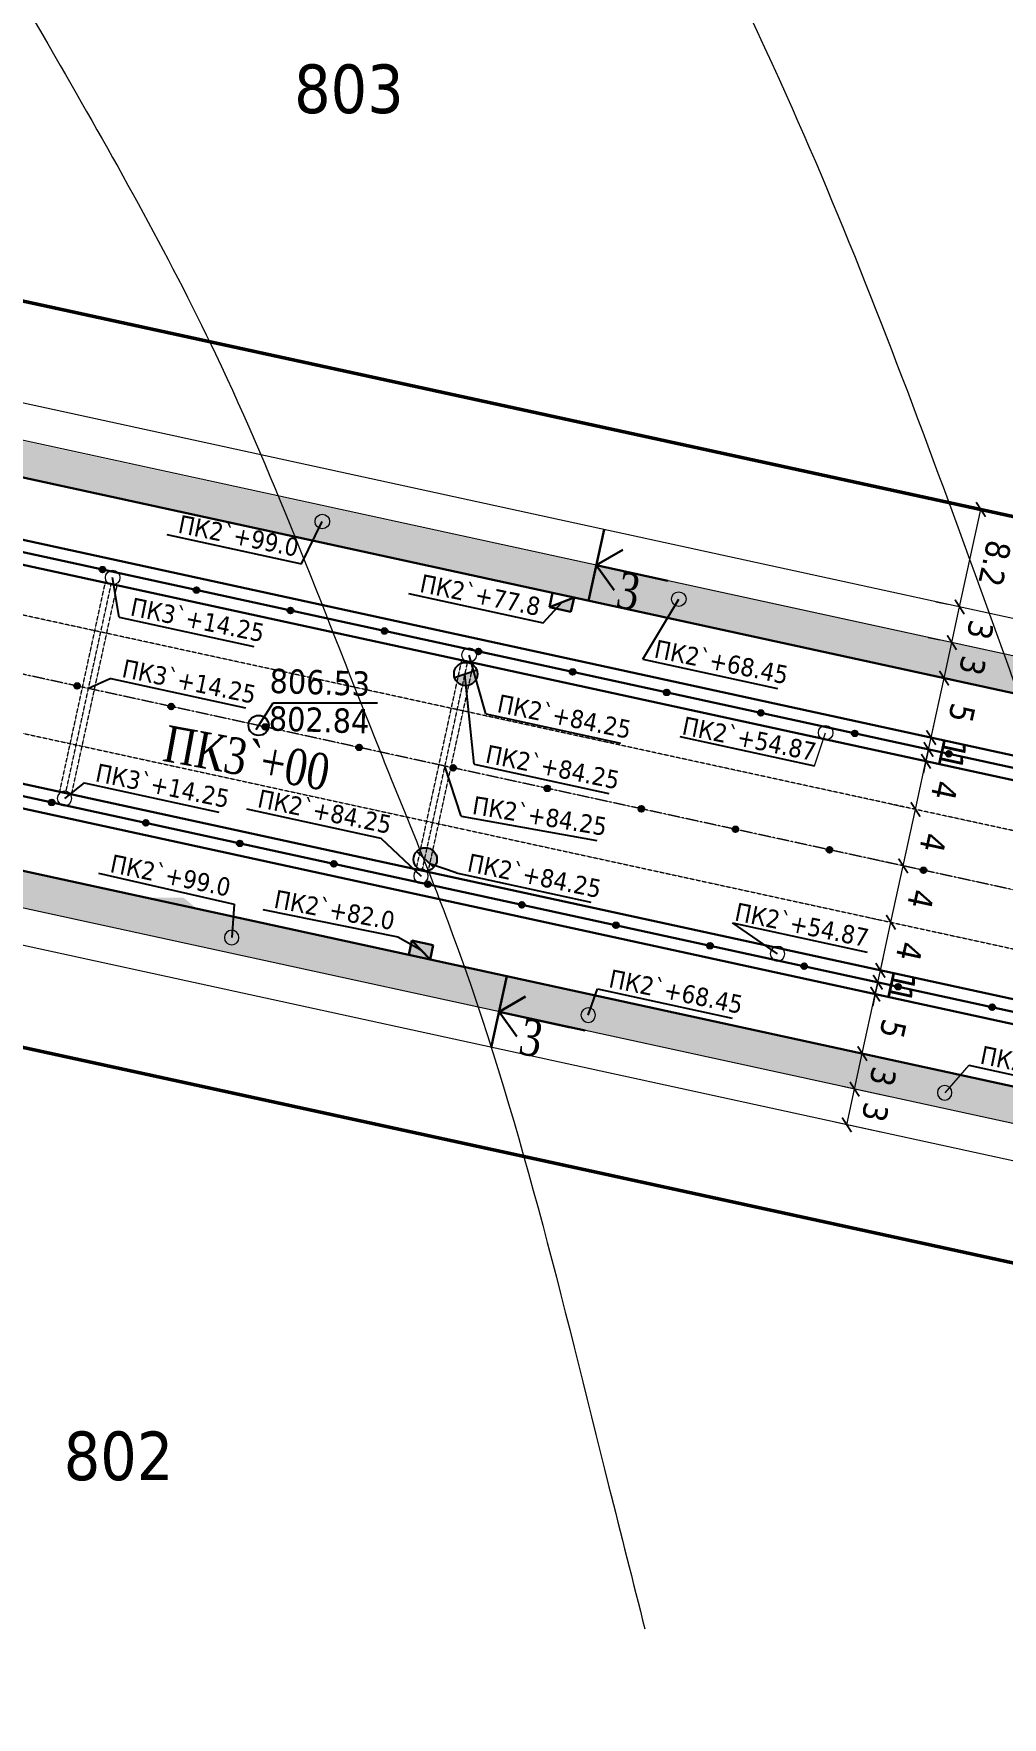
# Model space of a CAD drawing. Header units: millimetres. Extents: x -492806 to 8131902, y -181351 to 2373952.
# Drawn here: x 1617836 to 1697480, y 1044389 to 1182877 of the extents above; entities that cross this region are included whole.
import ezdxf

# ---------------------------------------------------------------- set-up
doc = ezdxf.new("R2010")
doc.units = ezdxf.units.MM
doc.header["$LTSCALE"] = 50
doc.linetypes.add('CENTER2', pattern=[28.575, 19.05, -3.175, 3.175, -3.175])
doc.linetypes.add('DASHED', pattern=[19.05, 12.7, -6.35])
for name, color, linetype in [('1-3 2-х уровн развязка-C-ROAD-TEXT', 1, 'Continuous'), ('rozmiry', 182, 'Continuous'), ('Абсолютные высоты', 50, 'Continuous'), ('перехід', 206, 'Continuous')]:
    doc.layers.add(name, color=color, linetype=linetype)
for name, color, linetype, lineweight in [('cherwona', 7, 'Continuous', 50), ('dorogi', 7, 'Continuous', 30), ('osi', 13, 'Continuous', 15), ('smuga', 142, 'Continuous', 15), ('text', 5, 'Continuous', 15), ('trotuar', 212, 'Continuous', 15), ('дорога', 126, 'Continuous', 25), ('поздовжній профіль', 250, 'Continuous', 15), ('товста', 7, 'Continuous', 70), ('існуючі', 170, 'Continuous', 15)]:
    doc.layers.add(name, color=color, linetype=linetype, lineweight=lineweight)
doc.styles.get("Standard").update_dxf_attribs({"font": 'tahoma.ttf'})
doc.styles.add('СПДС_BOLD', font='times.ttf', dxfattribs={"width": 0.8})
doc.dimstyles.new('S-25$0', dxfattribs={"dimscale": 0, "dimtxt": 2, "dimasz": 1, "dimexe": 1, "dimexo": 2, "dimgap": 1, "dimtad": 3, "dimlfac": 0.001, "dimzin": 9, "dimdsep": 46, "dimtxsty": 'Standard', "dimblk": 'ARCHTICK', "dimcen": 2, "dimclrd": 256, "dimclre": 256, "dimclrt": 256, "dimadec": 0, "dimazin": 2, "dimtfac": 1, "dimtmove": 0, "dimatfit": 3, "dimldrblk": 'DOTSMALL', "dimfxl": 1, "dimlwd": -1, "dimlwe": -1, "dimarcsym": 0})
pattern_1 = [(257.7135, (1876324.5, 1073701.8), (1372.714, -2137.114), [476.25, -3115.852]), (212.7135, (1876324.5, 1073701.8), (1372.714, -2137.114), [476.25, -2063.75]), (302.7135, (1876324.5, 1073701.8), (2137.114, 1372.714), [476.25, -2063.75])]

# ---------------------------------------------------------------- blocks, each defined once
blk = doc.blocks.new('столб')
at = {"layer": 'поздовжній профіль', "color": 160}
for points in [[(-500, 0, 0, 0, 0), (-1000, 0, 350, 0, 0), (-1700, 0, 0, 0, 0)], [(500, 0, 0, 0, 0), (1000, 0, 350, 0, 0), (1700, 0, 0, 0, 0)]]:
    blk.add_lwpolyline(points, format="xyseb", dxfattribs=at)
blk.add_circle((0, 0), 500, dxfattribs=at)
blk = doc.blocks.new('_ArchTick')
at = {"color": 0, "linetype": 'ByBlock', "const_width": 0.15}
blk.add_lwpolyline([(-0.5, -0.5), (0.5, 0.5)], dxfattribs=at)
blk = doc.blocks.new('*D1080')
at = {"layer": 'Defpoints', "color": 0, "transparency": 16777216}
for p in [(1685331, 1096059), (1690079, 1095025), (1689440, 1092093)]:
    blk.add_point(p, dxfattribs=at)
at = {"layer": 'text', "transparency": 16777216}
for p, q in [((1688123, 1095451), (1684352, 1096272)), ((1684692, 1093128), (1685331, 1096059)), ((1687484, 1092520), (1683714, 1093341))]:
    blk.add_line(p, q, dxfattribs=at)
at = {"layer": 'text', "transparency": 16777216, "xscale": 1001.001001001001, "yscale": 1001.001001001001, "zscale": 1001.001001001001}
for p, rotation in [((1685331, 1096059), 77.71349956488984), ((1684692, 1093128), 257.7134995648898)]:
    blk.add_blockref('_ArchTick', p, dxfattribs=dict(at, rotation=rotation))
at = {"layer": 'text', "transparency": 16777216, "insert": (1687008, 1094158), "char_height": 2002, "attachment_point": 5, "rotation": 257.7135}
blk.add_mtext('3', dxfattribs=at)
blk = doc.blocks.new('_DotSmall')
at = {"color": 0, "linetype": 'ByBlock', "const_width": 0.5}
blk.add_lwpolyline([(-0.0625, 0, 1), (0.0625, 0, 1)], format="xyb", close=True, dxfattribs=at)
blk = doc.blocks.new('*D1081')
at = {"layer": 'Defpoints', "color": 0, "transparency": 16777216}
for p in [(1685969, 1098990), (1685969, 1098990), (1690079, 1095025)]:
    blk.add_point(p, dxfattribs=at)
at = {"layer": 'text', "transparency": 16777216}
for p, q in [((1684013, 1099416), (1684991, 1099203)), ((1685331, 1096059), (1685969, 1098990)), ((1688123, 1095451), (1684352, 1096272))]:
    blk.add_line(p, q, dxfattribs=at)
at = {"layer": 'text', "transparency": 16777216, "xscale": 1001.001001001001, "yscale": 1001.001001001001, "zscale": 1001.001001001001}
for p, rotation in [((1685969, 1098990), 77.71349956488987), ((1685331, 1096059), 257.7134995648898)]:
    blk.add_blockref('_ArchTick', p, dxfattribs=dict(at, rotation=rotation))
at = {"layer": 'text', "transparency": 16777216, "insert": (1687647, 1097090), "char_height": 2002, "attachment_point": 5, "rotation": 257.7135}
blk.add_mtext('3', dxfattribs=at)
blk = doc.blocks.new('*D1082')
at = {"layer": 'Defpoints', "color": 0, "transparency": 16777216}
for p in [(1687033, 1103874), (1687033, 1103874), (1685969, 1098990)]:
    blk.add_point(p, dxfattribs=at)
at = {"layer": 'text', "transparency": 16777216}
for p, q in [((1685076, 1104300), (1686055, 1104087)), ((1685969, 1098990), (1687033, 1103874)), ((1684013, 1099416), (1684991, 1099203))]:
    blk.add_line(p, q, dxfattribs=at)
at = {"layer": 'text', "transparency": 16777216, "xscale": 1001.001001001001, "yscale": 1001.001001001001, "zscale": 1001.001001001001}
for p, rotation in [((1687033, 1103874), 77.71349956488987), ((1685969, 1098990), 257.7134995648898)]:
    blk.add_blockref('_ArchTick', p, dxfattribs=dict(at, rotation=rotation))
at = {"layer": 'text', "transparency": 16777216, "insert": (1688477, 1101002), "char_height": 2002, "attachment_point": 5, "rotation": 257.7135}
blk.add_mtext('5', dxfattribs=at)
blk = doc.blocks.new('*D1083')
at = {"layer": 'Defpoints', "color": 0, "transparency": 16777216}
for p in [(1687033, 1103874), (1687245, 1104851), (1687245, 1104851)]:
    blk.add_point(p, dxfattribs=at)
at = {"layer": 'text', "transparency": 16777216}
for p, q in [((1685289, 1105277), (1686267, 1105064)), ((1687245, 1104851), (1687458, 1105829)), ((1685076, 1104300), (1686055, 1104087)), ((1687033, 1103874), (1686820, 1102896)), ((1687033, 1103874), (1687245, 1104851))]:
    blk.add_line(p, q, dxfattribs=at)
at = {"layer": 'text', "transparency": 16777216, "xscale": 1001.001001001001, "yscale": 1001.001001001001, "zscale": 1001.001001001001}
for p, rotation in [((1687245, 1104851), 257.7134995648898), ((1687033, 1103874), 77.71349956488987)]:
    blk.add_blockref('_ArchTick', p, dxfattribs=dict(at, rotation=rotation))
at = {"layer": 'text', "transparency": 16777216, "insert": (1689098, 1103936), "char_height": 2002, "attachment_point": 5, "rotation": 257.7135}
blk.add_mtext('1', dxfattribs=at)
blk = doc.blocks.new('*D1084')
at = {"layer": 'Defpoints', "color": 0, "transparency": 16777216}
for p in [(1687458, 1105828), (1687458, 1105828), (1687245, 1104851)]:
    blk.add_point(p, dxfattribs=at)
at = {"layer": 'text', "transparency": 16777216}
for p, q in [((1687458, 1105828), (1687671, 1106807)), ((1685289, 1105277), (1686267, 1105064)), ((1685502, 1106254), (1686480, 1106041)), ((1687245, 1104851), (1687458, 1105828)), ((1687245, 1104851), (1687032, 1103873))]:
    blk.add_line(p, q, dxfattribs=at)
at = {"layer": 'text', "transparency": 16777216, "xscale": 1001.001001001001, "yscale": 1001.001001001001, "zscale": 1001.001001001001}
for p, rotation in [((1687245, 1104851), 77.71349956488987), ((1687458, 1105828), 257.7134995648898)]:
    blk.add_blockref('_ArchTick', p, dxfattribs=dict(at, rotation=rotation))
at = {"layer": 'text', "transparency": 16777216, "insert": (1689311, 1104913), "char_height": 2002, "attachment_point": 5, "rotation": 257.7135}
blk.add_mtext('1', dxfattribs=at)
blk = doc.blocks.new('*D1085')
at = {"layer": 'Defpoints', "color": 0, "transparency": 16777216}
for p in [(1688320, 1109786), (1688320, 1109786), (1687458, 1105828)]:
    blk.add_point(p, dxfattribs=at)
at = {"layer": 'text', "transparency": 16777216}
for p, q in [((1686364, 1110212), (1687342, 1109999)), ((1687458, 1105828), (1688320, 1109786)), ((1685502, 1106254), (1686480, 1106041))]:
    blk.add_line(p, q, dxfattribs=at)
at = {"layer": 'text', "transparency": 16777216, "xscale": 1001.001001001001, "yscale": 1001.001001001001, "zscale": 1001.001001001001}
for p, rotation in [((1688320, 1109786), 77.71349956488987), ((1687458, 1105828), 257.7134995648898)]:
    blk.add_blockref('_ArchTick', p, dxfattribs=dict(at, rotation=rotation))
at = {"layer": 'text', "transparency": 16777216, "insert": (1689845, 1107381), "char_height": 2002, "attachment_point": 5, "rotation": 257.7135}
blk.add_mtext('4', dxfattribs=at)
blk = doc.blocks.new('*D1086')
at = {"layer": 'Defpoints', "color": 0, "transparency": 16777216}
for p in [(1689331, 1114427), (1689331, 1114427), (1688320, 1109786)]:
    blk.add_point(p, dxfattribs=at)
at = {"layer": 'text', "transparency": 16777216}
for p, q in [((1688320, 1109786), (1689331, 1114427)), ((1691287, 1114001), (1690309, 1114214)), ((1686364, 1110212), (1687342, 1109999))]:
    blk.add_line(p, q, dxfattribs=at)
at = {"layer": 'text', "transparency": 16777216, "xscale": 1001.001001001001, "yscale": 1001.001001001001, "zscale": 1001.001001001001}
for p, rotation in [((1689331, 1114427), 77.71349956488987), ((1688320, 1109786), 257.7134995648898)]:
    blk.add_blockref('_ArchTick', p, dxfattribs=dict(at, rotation=rotation))
at = {"layer": 'text', "transparency": 16777216, "insert": (1690782, 1111680), "char_height": 2002, "attachment_point": 5, "rotation": 257.7135}
blk.add_mtext('4', dxfattribs=at)
blk = doc.blocks.new('*D1087')
at = {"layer": 'Defpoints', "color": 0, "transparency": 16777216}
for p in [(1690342, 1119068), (1690342, 1119068), (1689331, 1114427)]:
    blk.add_point(p, dxfattribs=at)
at = {"layer": 'text', "transparency": 16777216}
for p, q in [((1688386, 1119494), (1689364, 1119281)), ((1689331, 1114427), (1690342, 1119068)), ((1687375, 1114853), (1688353, 1114640))]:
    blk.add_line(p, q, dxfattribs=at)
at = {"layer": 'text', "transparency": 16777216, "xscale": 1001.001001001001, "yscale": 1001.001001001001, "zscale": 1001.001001001001}
for p, rotation in [((1690342, 1119068), 77.71349956488987), ((1689331, 1114427), 257.7134995648898)]:
    blk.add_blockref('_ArchTick', p, dxfattribs=dict(at, rotation=rotation))
at = {"layer": 'text', "transparency": 16777216, "insert": (1691792, 1116321), "char_height": 2002, "attachment_point": 5, "rotation": 257.7135}
blk.add_mtext('4', dxfattribs=at)
blk = doc.blocks.new('*D1088')
at = {"layer": 'Defpoints', "color": 0, "transparency": 16777216}
for p in [(1691204, 1123025), (1691204, 1123025), (1690342, 1119068)]:
    blk.add_point(p, dxfattribs=at)
at = {"layer": 'text', "transparency": 16777216}
for p, q in [((1689247, 1123451), (1690225, 1123238)), ((1690342, 1119068), (1691204, 1123025)), ((1688386, 1119494), (1689364, 1119281))]:
    blk.add_line(p, q, dxfattribs=at)
at = {"layer": 'text', "transparency": 16777216, "xscale": 1001.001001001001, "yscale": 1001.001001001001, "zscale": 1001.001001001001}
for p, rotation in [((1691204, 1123025), 77.71349956488987), ((1690342, 1119068), 257.7134995648898)]:
    blk.add_blockref('_ArchTick', p, dxfattribs=dict(at, rotation=rotation))
at = {"layer": 'text', "transparency": 16777216, "insert": (1692729, 1120621), "char_height": 2002, "attachment_point": 5, "rotation": 257.7135}
blk.add_mtext('4', dxfattribs=at)
blk = doc.blocks.new('*D1089')
at = {"layer": 'Defpoints', "color": 0, "transparency": 16777216}
for p in [(1691416, 1124002), (1691416, 1124002), (1691204, 1123025)]:
    blk.add_point(p, dxfattribs=at)
at = {"layer": 'text', "transparency": 16777216}
for p, q in [((1691416, 1124002), (1691629, 1124981)), ((1689247, 1123451), (1690225, 1123238)), ((1689460, 1124428), (1690438, 1124215)), ((1691204, 1123025), (1691416, 1124002)), ((1691204, 1123025), (1690991, 1122047))]:
    blk.add_line(p, q, dxfattribs=at)
at = {"layer": 'text', "transparency": 16777216, "xscale": 1001.001001001001, "yscale": 1001.001001001001, "zscale": 1001.001001001001}
for p, rotation in [((1691416, 1124002), 257.7134995648898), ((1691204, 1123025), 77.71349956488987)]:
    blk.add_blockref('_ArchTick', p, dxfattribs=dict(at, rotation=rotation))
at = {"layer": 'text', "transparency": 16777216, "insert": (1693269, 1123087), "char_height": 2002, "attachment_point": 5, "rotation": 257.7135}
blk.add_mtext('1', dxfattribs=at)
blk = doc.blocks.new('*D1090')
at = {"layer": 'Defpoints', "color": 0, "transparency": 16777216}
for p in [(1691629, 1124980), (1691629, 1124980), (1691416, 1124002)]:
    blk.add_point(p, dxfattribs=at)
at = {"layer": 'text', "transparency": 16777216}
for p, q in [((1691629, 1124980), (1691842, 1125958)), ((1689673, 1125406), (1690651, 1125193)), ((1691416, 1124002), (1691629, 1124980)), ((1689460, 1124428), (1690438, 1124215)), ((1691416, 1124002), (1691203, 1123024))]:
    blk.add_line(p, q, dxfattribs=at)
at = {"layer": 'text', "transparency": 16777216, "xscale": 1001.001001001001, "yscale": 1001.001001001001, "zscale": 1001.001001001001}
for p, rotation in [((1691416, 1124002), 77.71349956488987), ((1691629, 1124980), 257.7134995648898)]:
    blk.add_blockref('_ArchTick', p, dxfattribs=dict(at, rotation=rotation))
at = {"layer": 'text', "transparency": 16777216, "insert": (1693482, 1124064), "char_height": 2002, "attachment_point": 5, "rotation": 257.7135}
blk.add_mtext('1', dxfattribs=at)
blk = doc.blocks.new('*D1091')
at = {"layer": 'Defpoints', "color": 0, "transparency": 16777216}
for p in [(1692693, 1129864), (1692693, 1129864), (1691629, 1124980)]:
    blk.add_point(p, dxfattribs=at)
at = {"layer": 'text', "transparency": 16777216}
for p, q in [((1690737, 1130290), (1691715, 1130077)), ((1691629, 1124980), (1692693, 1129864)), ((1689673, 1125406), (1690651, 1125193))]:
    blk.add_line(p, q, dxfattribs=at)
at = {"layer": 'text', "transparency": 16777216, "xscale": 1001.001001001001, "yscale": 1001.001001001001, "zscale": 1001.001001001001}
for p, rotation in [((1692693, 1129864), 77.71349956488987), ((1691629, 1124980), 257.7134995648898)]:
    blk.add_blockref('_ArchTick', p, dxfattribs=dict(at, rotation=rotation))
at = {"layer": 'text', "transparency": 16777216, "insert": (1694137, 1126991), "char_height": 2002, "attachment_point": 5, "rotation": 257.7135}
blk.add_mtext('5', dxfattribs=at)
blk = doc.blocks.new('*D1092')
at = {"layer": 'Defpoints', "color": 0, "transparency": 16777216}
for p in [(1693331, 1132795), (1693331, 1132795), (1692693, 1129864)]:
    blk.add_point(p, dxfattribs=at)
at = {"layer": 'text', "transparency": 16777216}
for p, q in [((1691375, 1133221), (1692353, 1133008)), ((1692693, 1129864), (1693331, 1132795)), ((1690737, 1130290), (1691715, 1130077))]:
    blk.add_line(p, q, dxfattribs=at)
at = {"layer": 'text', "transparency": 16777216, "xscale": 1001.001001001001, "yscale": 1001.001001001001, "zscale": 1001.001001001001}
for p, rotation in [((1693331, 1132795), 77.71349956488987), ((1692693, 1129864), 257.7134995648898)]:
    blk.add_blockref('_ArchTick', p, dxfattribs=dict(at, rotation=rotation))
at = {"layer": 'text', "transparency": 16777216, "insert": (1695009, 1130894), "char_height": 2002, "attachment_point": 5, "rotation": 257.7135}
blk.add_mtext('3', dxfattribs=at)
blk = doc.blocks.new('*D1093')
at = {"layer": 'Defpoints', "color": 0, "transparency": 16777216}
for p in [(1693970, 1135726), (1693970, 1135726), (1693331, 1132795)]:
    blk.add_point(p, dxfattribs=at)
at = {"layer": 'text', "transparency": 16777216}
for p, q in [((1692013, 1136152), (1692992, 1135939)), ((1693331, 1132795), (1693970, 1135726)), ((1691375, 1133221), (1692353, 1133008))]:
    blk.add_line(p, q, dxfattribs=at)
at = {"layer": 'text', "transparency": 16777216, "xscale": 1001.001001001001, "yscale": 1001.001001001001, "zscale": 1001.001001001001}
for p, rotation in [((1693970, 1135726), 77.71349956488987), ((1693331, 1132795), 257.7134995648898)]:
    blk.add_blockref('_ArchTick', p, dxfattribs=dict(at, rotation=rotation))
at = {"layer": 'text', "transparency": 16777216, "insert": (1695647, 1133826), "char_height": 2002, "attachment_point": 5, "rotation": 257.7135}
blk.add_mtext('3', dxfattribs=at)
blk = doc.blocks.new('*D1094')
at = {"layer": 'Defpoints', "color": 0, "transparency": 16777216}
for p in [(1695715, 1143740), (1695715, 1143740), (1693970, 1135726)]:
    blk.add_point(p, dxfattribs=at)
at = {"layer": 'text', "transparency": 16777216}
for p, q in [((1693970, 1135726), (1695715, 1143740)), ((1697671, 1143314), (1696693, 1143527)), ((1692013, 1136152), (1692992, 1135939))]:
    blk.add_line(p, q, dxfattribs=at)
at = {"layer": 'text', "transparency": 16777216, "xscale": 1001.001001001001, "yscale": 1001.001001001001, "zscale": 1001.001001001001}
for p, rotation in [((1695715, 1143740), 77.71349956488987), ((1693970, 1135726), 257.7134995648898)]:
    blk.add_blockref('_ArchTick', p, dxfattribs=dict(at, rotation=rotation))
at = {"layer": 'text', "transparency": 16777216, "insert": (1696843, 1139297), "char_height": 2002, "attachment_point": 5, "rotation": 257.7135}
blk.add_mtext('8.2', dxfattribs=at)

msp = doc.modelspace()

# ---------------------------------------------------------------- hatches: boundary and pattern name
at = {"layer": 'rozmiry'}
h = msp.add_hatch(color=7, dxfattribs=at)
h.dxf.hatch_style = 1
h.paths.add_polyline_path([(1623721.321, 1138745.62), (1623255.911, 1138846.981, 0.0536613895), (1623250.457, 1138796.3, 0.8981430087)])
h.paths.add_polyline_path([(1623255.911, 1138846.981), (1623721.321, 1138745.62, 0.0536613895), (1623726.776, 1138796.3, 0.8981430087)])
h = msp.add_hatch(color=7, dxfattribs=at)
h.dxf.hatch_style = 1
h.paths.add_polyline_path([(1631454.009, 1137061.53), (1630988.6, 1137162.89, 0.0536613895), (1630983.145, 1137112.21, 0.8981430087)])
h.paths.add_polyline_path([(1630988.6, 1137162.89), (1631454.009, 1137061.53, 0.0536613895), (1631459.464, 1137112.21, 0.8981430087)])
h = msp.add_hatch(color=7, dxfattribs=at)
h.dxf.hatch_style = 1
h.paths.add_polyline_path([(1639186.697, 1135377.439), (1638721.288, 1135478.8, 0.0536613895), (1638715.833, 1135428.12, 0.8981430087)])
h.paths.add_polyline_path([(1638721.288, 1135478.8), (1639186.697, 1135377.439, 0.0536613895), (1639192.152, 1135428.12, 0.8981430087)])
h = msp.add_hatch(color=7, dxfattribs=at)
h.dxf.hatch_style = 1
h.paths.add_polyline_path([(1646919.386, 1133693.349), (1646453.976, 1133794.71, 0.0536613895), (1646448.522, 1133744.029, 0.8981430087)])
h.paths.add_polyline_path([(1646453.976, 1133794.71), (1646919.386, 1133693.349, 0.0536613895), (1646924.841, 1133744.029, 0.8981430087)])
h = msp.add_hatch(color=7, dxfattribs=at)
h.dxf.hatch_style = 1
h.paths.add_polyline_path([(1654652.074, 1132009.259), (1654186.665, 1132110.619, 0.0536613895), (1654181.21, 1132059.939, 0.8981430087)])
h.paths.add_polyline_path([(1654186.665, 1132110.619), (1654652.074, 1132009.259, 0.0536613895), (1654657.529, 1132059.939, 0.8981430087)])
h = msp.add_hatch(color=7, dxfattribs=at)
h.dxf.hatch_style = 1
h.paths.add_polyline_path([(1662384.762, 1130325.168), (1661919.353, 1130426.529, 0.0536613895), (1661913.898, 1130375.849, 0.8981430087)])
h.paths.add_polyline_path([(1661919.353, 1130426.529), (1662384.762, 1130325.168, 0.0536613895), (1662390.217, 1130375.849, 0.8981430087)])
h = msp.add_hatch(color=7, dxfattribs=at)
h.dxf.hatch_style = 1
h.paths.add_polyline_path([(1621635.879, 1129170.082), (1621170.47, 1129271.442, 0.0536613895), (1621165.015, 1129220.762, 0.8981430087)])
h.paths.add_polyline_path([(1621170.47, 1129271.442), (1621635.879, 1129170.082, 0.0536613895), (1621641.334, 1129220.762, 0.8981430087)])
h = msp.add_hatch(color=7, dxfattribs=at)
h.dxf.hatch_style = 1
h.paths.add_polyline_path([(1670117.451, 1128641.078), (1669652.041, 1128742.439, 0.0536613895), (1669646.586, 1128691.758, 0.8981430087)])
h.paths.add_polyline_path([(1669652.041, 1128742.439), (1670117.451, 1128641.078, 0.0536613895), (1670122.906, 1128691.758, 0.8981430087)])
h = msp.add_hatch(color=7, dxfattribs=at)
h.dxf.hatch_style = 1
h.paths.add_polyline_path([(1629368.567, 1127485.991), (1628903.158, 1127587.352, 0.0536613895), (1628897.703, 1127536.672, 0.8981430087)])
h.paths.add_polyline_path([(1628903.158, 1127587.352), (1629368.567, 1127485.991, 0.0536613895), (1629374.022, 1127536.672, 0.8981430087)])
h = msp.add_hatch(color=7, dxfattribs=at)
h.dxf.hatch_style = 1
h.paths.add_polyline_path([(1637101.256, 1125801.901), (1636635.846, 1125903.262, 0.0536613895), (1636630.391, 1125852.581, 0.8981430087)])
h.paths.add_polyline_path([(1636635.846, 1125903.262), (1637101.256, 1125801.901, 0.0536613895), (1637106.711, 1125852.581, 0.8981430087)])
h = msp.add_hatch(color=7, dxfattribs=at)
h.dxf.hatch_style = 1
h.paths.add_polyline_path([(1677850.139, 1126956.988), (1677384.73, 1127058.349, 0.0536613895), (1677379.275, 1127007.668, 0.8981430087)])
h.paths.add_polyline_path([(1677384.73, 1127058.349), (1677850.139, 1126956.988, 0.0536613895), (1677855.594, 1127007.668, 0.8981430087)])
h = msp.add_hatch(color=7, dxfattribs=at)
h.dxf.hatch_style = 1
h.paths.add_polyline_path([(1685582.827, 1125272.898), (1685117.418, 1125374.258, 0.0536613895), (1685111.963, 1125323.578, 0.8981430087)])
h.paths.add_polyline_path([(1685117.418, 1125374.258), (1685582.827, 1125272.898, 0.0536613895), (1685588.282, 1125323.578, 0.8981430087)])
h = msp.add_hatch(color=7, dxfattribs=at)
h.dxf.hatch_style = 1
h.paths.add_polyline_path([(1644833.944, 1124117.811), (1644368.535, 1124219.171, 0.0536613895), (1644363.08, 1124168.491, 0.8981430087)])
h.paths.add_polyline_path([(1644368.535, 1124219.171), (1644833.944, 1124117.811, 0.0536613895), (1644839.399, 1124168.491, 0.8981430087)])
h = msp.add_hatch(color=7, dxfattribs=at)
h.dxf.hatch_style = 1
h.paths.add_polyline_path([(1693315.516, 1123588.807), (1692850.106, 1123690.168, 0.0536613895), (1692844.651, 1123639.488, 0.8981430087)])
h.paths.add_polyline_path([(1692850.106, 1123690.168), (1693315.516, 1123588.807, 0.0536613895), (1693320.97, 1123639.488, 0.8981430087)])
h = msp.add_hatch(color=7, dxfattribs=at)
h.dxf.hatch_style = 1
h.paths.add_polyline_path([(1652566.632, 1122433.72), (1652101.223, 1122535.081, 0.0536613895), (1652095.768, 1122484.401, 0.8981430087)])
h.paths.add_polyline_path([(1652101.223, 1122535.081), (1652566.632, 1122433.72, 0.0536613895), (1652572.087, 1122484.401, 0.8981430087)])
h = msp.add_hatch(color=7, dxfattribs=at)
h.dxf.hatch_style = 1
h.paths.add_polyline_path([(1660299.321, 1120749.63), (1659833.911, 1120850.991, 0.0536613895), (1659828.456, 1120800.311, 0.8981430087)])
h.paths.add_polyline_path([(1659833.911, 1120850.991), (1660299.321, 1120749.63, 0.0536613895), (1660304.775, 1120800.311, 0.8981430087)])
h = msp.add_hatch(color=7, dxfattribs=at)
h.dxf.hatch_style = 1
h.paths.add_polyline_path([(1619550.437, 1119594.543), (1619085.028, 1119695.904, 0.0536613895), (1619079.573, 1119645.224, 0.8981430087)])
h.paths.add_polyline_path([(1619085.028, 1119695.904), (1619550.437, 1119594.543, 0.0536613895), (1619555.892, 1119645.224, 0.8981430087)])
h = msp.add_hatch(color=7, dxfattribs=at)
h.dxf.hatch_style = 1
h.paths.add_polyline_path([(1668032.009, 1119065.54), (1667566.6, 1119166.901, 0.0536613895), (1667561.145, 1119116.22, 0.8981430087)])
h.paths.add_polyline_path([(1667566.6, 1119166.901), (1668032.009, 1119065.54, 0.0536613895), (1668037.464, 1119116.22, 0.8981430087)])
h = msp.add_hatch(color=7, dxfattribs=at)
h.dxf.hatch_style = 1
h.paths.add_polyline_path([(1627283.126, 1117910.453), (1626817.716, 1118011.814, 0.0536613895), (1626812.261, 1117961.133, 0.8981430087)])
h.paths.add_polyline_path([(1626817.716, 1118011.814), (1627283.126, 1117910.453, 0.0536613895), (1627288.581, 1117961.133, 0.8981430087)])
h = msp.add_hatch(color=7, dxfattribs=at)
h.dxf.hatch_style = 1
h.paths.add_polyline_path([(1675764.697, 1117381.45), (1675299.288, 1117482.81, 0.0536613895), (1675293.833, 1117432.13, 0.8981430087)])
h.paths.add_polyline_path([(1675299.288, 1117482.81), (1675764.697, 1117381.45, 0.0536613895), (1675770.152, 1117432.13, 0.8981430087)])
h = msp.add_hatch(color=7, dxfattribs=at)
h.dxf.hatch_style = 1
h.paths.add_polyline_path([(1635015.814, 1116226.363), (1634550.405, 1116327.724, 0.0536613895), (1634544.95, 1116277.043, 0.8981430087)])
h.paths.add_polyline_path([(1634550.405, 1116327.724), (1635015.814, 1116226.363, 0.0536613895), (1635021.269, 1116277.043, 0.8981430087)])
h = msp.add_hatch(color=7, dxfattribs=at)
h.dxf.hatch_style = 1
h.paths.add_polyline_path([(1642748.502, 1114542.272), (1642283.093, 1114643.633, 0.0536613895), (1642277.638, 1114592.953, 0.8981430087)])
h.paths.add_polyline_path([(1642283.093, 1114643.633), (1642748.502, 1114542.272, 0.0536613895), (1642753.957, 1114592.953, 0.8981430087)])
h = msp.add_hatch(color=7, dxfattribs=at)
h.dxf.hatch_style = 1
h.paths.add_polyline_path([(1683497.386, 1115697.359), (1683031.976, 1115798.72, 0.0536613895), (1683026.521, 1115748.04, 0.8981430087)])
h.paths.add_polyline_path([(1683031.976, 1115798.72), (1683497.386, 1115697.359, 0.0536613895), (1683502.84, 1115748.04, 0.8981430087)])
h = msp.add_hatch(color=7, dxfattribs=at)
h.dxf.hatch_style = 1
h.paths.add_polyline_path([(1691230.074, 1114013.269), (1690764.664, 1114114.63, 0.0536613895), (1690759.21, 1114063.949, 0.8981430087)])
h.paths.add_polyline_path([(1690764.664, 1114114.63), (1691230.074, 1114013.269, 0.0536613895), (1691235.529, 1114063.949, 0.8981430087)])
h = msp.add_hatch(color=7, dxfattribs=at)
h.dxf.hatch_style = 1
h.paths.add_polyline_path([(1650481.191, 1112858.182), (1650015.781, 1112959.543, 0.0536613895), (1650010.326, 1112908.863, 0.8981430087)])
h.paths.add_polyline_path([(1650015.781, 1112959.543), (1650481.191, 1112858.182, 0.0536613895), (1650486.645, 1112908.863, 0.8981430087)])
h = msp.add_hatch(color=7, dxfattribs=at)
h.dxf.hatch_style = 1
h.paths.add_polyline_path([(1658213.879, 1111174.092), (1657748.47, 1111275.453, 0.0536613895), (1657743.015, 1111224.772, 0.8981430087)])
h.paths.add_polyline_path([(1657748.47, 1111275.453), (1658213.879, 1111174.092, 0.0536613895), (1658219.334, 1111224.772, 0.8981430087)])
h = msp.add_hatch(color=7, dxfattribs=at)
h.dxf.hatch_style = 1
h.paths.add_polyline_path([(1665946.567, 1109490.002), (1665481.158, 1109591.362, 0.0536613895), (1665475.703, 1109540.682, 0.8981430087)])
h.paths.add_polyline_path([(1665481.158, 1109591.362), (1665946.567, 1109490.002, 0.0536613895), (1665952.022, 1109540.682, 0.8981430087)])
h = msp.add_hatch(color=7, dxfattribs=at)
h.dxf.hatch_style = 1
h.paths.add_polyline_path([(1673679.255, 1107805.911), (1673213.846, 1107907.272, 0.0536613895), (1673208.391, 1107856.592, 0.8981430087)])
h.paths.add_polyline_path([(1673213.846, 1107907.272), (1673679.255, 1107805.911, 0.0536613895), (1673684.71, 1107856.592, 0.8981430087)])
h = msp.add_hatch(color=7, dxfattribs=at)
h.dxf.hatch_style = 1
h.paths.add_polyline_path([(1681411.944, 1106121.821), (1680946.534, 1106223.182, 0.0536613895), (1680941.08, 1106172.501, 0.8981430087)])
h.paths.add_polyline_path([(1680946.534, 1106223.182), (1681411.944, 1106121.821, 0.0536613895), (1681417.399, 1106172.501, 0.8981430087)])
h = msp.add_hatch(color=7, dxfattribs=at)
h.dxf.hatch_style = 1
h.paths.add_polyline_path([(1689144.632, 1104437.731), (1688679.223, 1104539.092, 0.0536613895), (1688673.768, 1104488.411, 0.8981430087)])
h.paths.add_polyline_path([(1688679.223, 1104539.092), (1689144.632, 1104437.731, 0.0536613895), (1689150.087, 1104488.411, 0.8981430087)])
h = msp.add_hatch(color=7, dxfattribs=at)
h.dxf.hatch_style = 1
h.paths.add_polyline_path([(1696877.32, 1102753.64), (1696411.911, 1102855.001, 0.0536613895), (1696406.456, 1102804.321, 0.8981430087)])
h.paths.add_polyline_path([(1696411.911, 1102855.001), (1696877.32, 1102753.64, 0.0536613895), (1696882.775, 1102804.321, 0.8981430087)])
at = {"layer": 'дорога'}
h = msp.add_hatch(dxfattribs=at)
h.set_pattern_fill('GRASS', scale=100)
h.set_pattern_definition(pattern_1)
h.paths.add_polyline_path([(1768822.082, 1074803.608), (1861916.417, 1054528.736), (1862980.418, 1059414.215), (1765000.604, 1080753.087, 0.4142135624)])
h.paths.add_polyline_path([(1856612.805, 1064440.278, 0.1195749808), (1858733.339, 1063409.503), (1863618.818, 1062345.502), (1864682.819, 1067230.98), (1857764.283, 1068737.758)])
h.paths.add_polyline_path([(1855237.68, 1066243.274), (1856010.913, 1066291.333, -0.3656585677), (1855709.223, 1066861.504, -1.0239606559), (1856680.735, 1066625.699), (1857275.187, 1068844.277), (1856349.411, 1069045.901), (1855469.211, 1069233.647), (1855470.016, 1069237.423), (1854911.862, 1069358.982, 0.1606788224)], flags=17)
h.paths.add_polyline_path([(1772152.024, 1113583.03), (1870130.488, 1092244.561), (1871194.489, 1097130.039), (1778101.5, 1117404.514, 0.4142135624)])
h.paths.add_polyline_path([(1573611.324, 1155798.191), (1583163.618, 1153717.811), (1583164.456, 1153721.58), (1584043.012, 1153526.289), (1586859.336, 1152912.927, 0.4142135624), (1584566.449, 1156482.614), (1574249.724, 1158729.478, -0.1057350931), (1562056.67, 1164249.718), (1557350.659, 1164249.718, 0.1332222994)])
h.paths.add_polyline_path([(1519443.517, 1223436.946, 0.175804603), (1499030.469, 1244651.487, -0.7443721432), (1499346.257, 1246541.188, 0.1706985759), (1526051.065, 1259891.181, -0.7414156465), (1527753.56, 1259017.238), (1521341.327, 1223664.499, -0.7383723428)])
h.paths.add_polyline_path([(1526686.292, 1288053.269, 0.4142135624), (1529102.729, 1284566.031), (1534317.754, 1313318.175), (1531365.917, 1313853.575)])
h = msp.add_hatch(dxfattribs=at)
h.set_pattern_fill('GRASS', scale=100)
h.set_pattern_definition(pattern_1)
h.paths.add_polyline_path([(1733321.957, 1121015.058), (1785377.889, 1102515.108), (1798742.484, 1099604.466), (1799622.684, 1099416.719), (1799621.878, 1099412.945), (1860128.127, 1086235.437), (1860995.912, 1086050.339), (1860995.118, 1086046.617), (1868428.09, 1084427.808), (1869492.089, 1089313.281), (1771327.062, 1110692.393), (1734146.781, 1123905.744), (1596725.943, 1153754.491, -0.9926345511), (1596623.16, 1153265.184), (1594295.339, 1153736.219, -0.4185509941), (1594684.722, 1153139.752, -1), (1593707.626, 1153352.552, -0.409889369), (1594295.339, 1153736.219), (1591967.518, 1154207.255, -0.3892743002), (1591768.717, 1154480.668, 0.2641541413), (1589790.623, 1152274.526), (1661385.471, 1136681.994), (1662265.671, 1136494.248), (1662264.866, 1136490.472)])
h = msp.add_hatch(dxfattribs=at)
h.set_pattern_fill('GRASS', scale=100)
h.set_pattern_definition(pattern_1)
h.paths.add_polyline_path([(1583066.743, 1121401.079), (1627133.487, 1111803.851), (1630166.193, 1111803.851), (1631246.926, 1110907.991), (1648672.113, 1107112.986), (1648933.339, 1108288.164), (1650425.28, 1106731.167), (1726598.076, 1090141.611), (1781631.621, 1085318.573), (1782002.968, 1085237.698), (1781931.765, 1084910.761, -0.3774796238), (1778738.567, 1082560.616), (1726146.1, 1087169.723), (1585359.629, 1117831.391, -0.4142135624)])
at = {"layer": 'перехід'}
h = msp.add_hatch(color=7, dxfattribs=at)
h.dxf.hatch_style = 1
h.paths.add_polyline_path([(1652446.962, 1129898.415), (1654263.964, 1130514.425, -1)])
h = msp.add_hatch(color=7, dxfattribs=at)
h.dxf.hatch_style = 1
h.paths.add_polyline_path([(1649336.955, 1115618.47), (1650733.226, 1114302.646, 1)])
at = {"layer": 'товста', "lineweight": 30}
h = msp.add_hatch(color=255, dxfattribs=at)
h.dxf.hatch_style = 1
h.paths.add_polyline_path([(1660254.944, 1135696.141), (1662015.343, 1135320.649), (1662265.671, 1136494.248)])
h = msp.add_hatch(color=255, dxfattribs=at)
h.dxf.hatch_style = 1
h.paths.add_polyline_path([(1648933.339, 1108288.164), (1650690.452, 1107897.583), (1650430.064, 1106726.174)])

# ---------------------------------------------------------------- linework, layer by layer
at = {"color": 5}
msp.add_line((1636118.671, 1125644.626), (1637515.499, 1127832.592), dxfattribs=at)
at = {"layer": 'cherwona', "color": 1}
for p, q in [((1882708.483, 1103014.716), (1574907.306, 1170050.26)), ((1869940.473, 1044388.972), (1564192.731, 1110977.301))]:
    msp.add_line(p, q, dxfattribs=at)
at = {"layer": 'dorogi'}
for p, q in [((1732700.969, 1115011.11), (1449556.66, 1176676.673)), ((1731511.073, 1114246.815), (1450491.872, 1175449.554)), ((1727765.79, 1097049.929), (1446180.506, 1158375.955)), ((1728530.085, 1095860.034), (1445967.706, 1157398.859)), ((1733321.957, 1121015.058), (1573611.324, 1155798.191)), ((1731936.674, 1116201.006), (1573280.848, 1150754.414)), ((1663458.88, 1136230.43), (1664735.681, 1142093.004)), ((1664097.281, 1139161.717), (1666284.499, 1140412.522)), ((1664097.281, 1139161.717), (1669983.397, 1137879.789)), ((1664097.281, 1139161.717), (1665566.258, 1137114.635)), ((1727340.19, 1095095.738), (1572161.516, 1128891.862)), ((1726598.076, 1090141.611), (1570364.498, 1124167.481)), ((1655458.199, 1099494.408), (1656735, 1105356.983)), ((1656096.599, 1102425.696), (1658283.818, 1103676.5)), ((1656096.599, 1102425.696), (1661982.716, 1101143.767)), ((1656096.599, 1102425.696), (1657565.576, 1100378.614)), ((1656096.599, 1102425.696), (1663193.66, 1100880.038))]:
    msp.add_line(p, q, dxfattribs=at)
at = {"layer": 'osi', "linetype": 'CENTER2', "ltscale": 0.02}
msp.add_line((1876324.478, 1073701.844), (1448807.924, 1166810.016), dxfattribs=at)
at = {"layer": 'rozmiry'}
for centre in [(1623488.616, 1138796.3), (1631221.304, 1137112.21), (1638953.993, 1135428.12), (1646686.681, 1133744.029), (1654419.369, 1132059.939), (1662152.058, 1130375.849), (1621403.174, 1129220.762), (1669884.746, 1128691.758), (1629135.863, 1127536.672), (1636868.551, 1125852.581), (1677617.434, 1127007.668), (1685350.123, 1125323.578), (1644601.239, 1124168.491), (1693082.811, 1123639.488), (1652333.928, 1122484.401), (1660066.616, 1120800.311), (1619317.733, 1119645.224), (1667799.304, 1119116.22), (1627050.421, 1117961.133), (1675531.993, 1117432.13), (1634783.109, 1116277.043), (1642515.798, 1114592.953), (1683264.681, 1115748.04), (1690997.369, 1114063.949), (1650248.486, 1112908.863), (1657981.174, 1111224.772), (1665713.863, 1109540.682), (1673446.551, 1107856.592), (1681179.239, 1106172.501), (1688911.927, 1104488.411), (1696644.616, 1102804.321)]:
    msp.add_circle(centre, 238.16, dxfattribs=at)
at = {"layer": 'smuga', "linetype": 'DASHED', "ltscale": 0.01}
for p, q in [((1877335.279, 1078343.048), (1449818.725, 1171451.22)), ((1447797.124, 1162168.811), (1875313.677, 1069060.639)), ((1619980.531, 1120524.315), (1623725.814, 1137721.2)), ((1620469.079, 1120417.915), (1624214.362, 1137614.8)), ((1620957.626, 1120311.515), (1624702.91, 1137508.4)), ((1649293.403, 1114140.31), (1653038.686, 1131337.195)), ((1649781.951, 1114033.91), (1653527.234, 1131230.795)), ((1650270.499, 1113927.51), (1654015.782, 1131124.395))]:
    msp.add_line(p, q, dxfattribs=at)
at = {"layer": 'text'}
for p, q in [((1682047.716, 1122644.425), (1682954.76, 1125373.237)), ((1694735.137, 1098025.477), (1692741.038, 1095762.285))]:
    msp.add_line(p, q, dxfattribs=at)
at = {"layer": 'trotuar'}
for p, q in [((1734971.606, 1126796.43), (1588136.137, 1158775.501)), ((1734146.781, 1123905.744), (1593360.311, 1154567.413)), ((1725694.124, 1084197.834), (1569087.697, 1118304.907)), ((1726146.1, 1087169.723), (1585359.629, 1117831.391))]:
    msp.add_line(p, q, dxfattribs=at)
at = {"layer": 'Абсолютные высоты'}
msp.add_circle((1636329.515, 1125974.888), 828.566, dxfattribs=at)
at = {"layer": 'дорога'}
for p, q in [((1639856.455, 1139277.689), (1641568.162, 1142750.973)), ((1624863.358, 1134888.558), (1624329.016, 1138141.248)), ((1659729.018, 1134409.332), (1661260.307, 1136095.195)), ((1667933.915, 1131425.335), (1670881.034, 1136366.968)), ((1655021.843, 1126937.764), (1653641.888, 1131757.243)), ((1654061.195, 1122781.263), (1653300.045, 1130187.632)), ((1624174.296, 1129825.392), (1622341.72, 1129016.357)), ((1652993.804, 1118518.189), (1651654.592, 1122632.352)), ((1621988.153, 1121247.112), (1620370.933, 1119967.267)), ((1646390.519, 1116706.385), (1649683.805, 1113583.262)), ((1652566.872, 1113840.158), (1650417.084, 1114600.573)), ((1634331.096, 1111270.717), (1634115.294, 1108530.296)), ((1678996.677, 1107199.256), (1675305.746, 1109749.544)), ((1647777.916, 1108575.718), (1649681.701, 1107507.169)), ((1663428.166, 1102146.291), (1664201.407, 1104313.511))]:
    msp.add_line(p, q, dxfattribs=at)
at = {"layer": 'перехід'}
for p, q in [((1628787.065, 1141688.475), (1639856.455, 1139277.689)), ((1648659.627, 1136820.118), (1659729.018, 1134409.332)), ((1624863.358, 1134888.558), (1635932.749, 1132477.773)), ((1654263.964, 1130514.425), (1652446.962, 1129898.415)), ((1667933.915, 1131425.335), (1679003.306, 1129014.549)), ((1624174.296, 1129825.392), (1635243.687, 1127414.607)), ((1637515.499, 1127832.592), (1646108.465, 1127832.592)), ((1655021.843, 1126937.764), (1666091.233, 1124526.978)), ((1670978.326, 1125055.211), (1682047.716, 1122644.425)), ((1654061.195, 1122781.263), (1665130.586, 1120370.478)), ((1621988.153, 1121247.112), (1633057.544, 1118836.327)), ((1635321.128, 1119117.17), (1646390.519, 1116706.385)), ((1652993.804, 1118518.189), (1664145.535, 1116522.642)), ((1650733.226, 1114302.646), (1649336.955, 1115618.47)), ((1623177.703, 1113820.877), (1634331.096, 1111270.717)), ((1652566.872, 1113840.158), (1663636.263, 1111429.373)), ((1636676.527, 1110834.577), (1647777.916, 1108575.718)), ((1675305.746, 1109749.544), (1686375.136, 1107338.758)), ((1664201.407, 1104313.511), (1675270.797, 1101902.726)), ((1694735.137, 1098025.477), (1705804.527, 1095614.692))]:
    msp.add_line(p, q, dxfattribs=at)
for centre in [(1653355.463, 1130206.42), (1650035.09, 1114960.558)]:
    msp.add_circle(centre, 959.292, dxfattribs=at)
at = {"layer": 'товста', "lineweight": 30}
for p, q in [((1660505.272, 1136869.74), (1660254.944, 1135696.141)), ((1660254.944, 1135696.141), (1662265.671, 1136494.248)), ((1660254.944, 1135696.141), (1662015.343, 1135320.649)), ((1662265.671, 1136494.248), (1660505.272, 1136869.74)), ((1662015.343, 1135320.649), (1662265.671, 1136494.248)), ((1648672.951, 1107116.755), (1648933.339, 1108288.164)), ((1648933.339, 1108288.164), (1650690.452, 1107897.583)), ((1648933.339, 1108288.164), (1650430.064, 1106726.174)), ((1650430.064, 1106726.174), (1648672.951, 1107116.755)), ((1650690.452, 1107897.583), (1650430.064, 1106726.174))]:
    msp.add_line(p, q, dxfattribs=at)
at = {"layer": 'існуючі'}
for points, knots in [([(1568752.299, 1470212.512), (1572409.746, 1468437.87), (1588168.85, 1460203.984), (1614186.953, 1442839.29), (1656128.181, 1416770.344), (1696688.541, 1381914.799), (1739272.813, 1343427.955), (1776122.005, 1298868.27), (1808284.111, 1251794.553), (1833166.655, 1195758.152), (1849690.408, 1140220.762), (1859986.076, 1087932.126), (1864298.107, 1056838.046), (1865772.259, 1044734.777)], [190640.4600348704, 190640.4600348704, 190640.4600348704, 190640.4600348704, 202813.4746837242, 243858.5088070165, 284446.7899957306, 350779.8979373142, 403861.581201905, 456434.0256936934, 523878.8368295885, 574158.0609012829, 639711.5440129042, 697304.4157485121, 733876.7611902846, 733876.7611902846, 733876.7611902846, 733876.7611902846]), ([(1789347.278, 1047412.636), (1786005.757, 1063303.005), (1775860.951, 1104922.718), (1755292.323, 1170434.354), (1726801.235, 1236270.375), (1697101.967, 1278676.872), (1675849.48, 1317270.96), (1647162.566, 1347606.535), (1618797.328, 1377796.414), (1589608.613, 1393569.142), (1562890.035, 1411422.825), (1525467.657, 1426846.965), (1487219.543, 1433780.898), (1451730.839, 1432692.345), (1413461.343, 1412038.655), (1391746.3, 1386767.935), (1377732.658, 1370459.664)], [208907.898191004, 208907.898191004, 208907.898191004, 208907.898191004, 257605.863130704, 337296.6512993614, 414888.6980925751, 471411.6016886402, 492312.2011282048, 546691.9263832961, 596027.8451533406, 615040.3045966051, 645805.468598217, 692413.3325741671, 735125.5059761151, 761895.8793706339, 797154.4097490128, 861311.6224911874, 861311.6224911874, 861311.6224911874, 861311.6224911874]), ([(1379052.018, 1261646.673), (1382869.942, 1274092.73), (1389347.626, 1295209.344), (1403408.416, 1320842.98), (1417643.471, 1340963), (1439603.614, 1352504.797), (1463449.434, 1357573.68), (1486270.559, 1359891.55), (1508282.615, 1356152.893), (1530300.604, 1348968.236), (1555650.87, 1336800.86), (1582146.73, 1315676.101), (1606497.202, 1289623.996), (1632974.414, 1256775.253), (1657847.842, 1220974.231), (1679520.136, 1180467.733), (1694621.823, 1140577.532), (1706561.082, 1106676.465), (1715226.149, 1075724.121), (1719003.373, 1058600.673), (1720762.67, 1049815.775)], [0, 0, 0, 0, 38900.8664636247, 66001.1889897012, 87669.3421301837, 111587.2495440326, 138101.9835658548, 160776.267455786, 179836.5263671841, 204572.7900400612, 230137.1182260716, 263737.1415018499, 305480.3987434738, 336953.7017450631, 390265.8027063977, 436029.4128409923, 474341.5859841284, 518100.6318120104, 543830.9936237611, 570703.3366454956, 570703.3366454956, 570703.3366454956, 570703.3366454956]), ([(1383644.942, 1131307.268), (1383601.261, 1147585.534), (1383536.7, 1171645.445), (1389588.541, 1204568.493), (1397889.016, 1233665.429), (1418406.723, 1260018.422), (1444114.625, 1276671.152), (1468561.548, 1286009.223), (1492923.62, 1286324.029), (1518416.879, 1279125.551), (1544219.381, 1267186.243), (1572925.25, 1245343.874), (1598950.202, 1216490.465), (1617937.253, 1184003.156), (1634631.161, 1154652.194), (1643756.763, 1129766.761), (1656478.348, 1099366.585), (1662217.196, 1074738.459), (1667108.226, 1055556.982), (1668090.156, 1051661.37)], [0, 0, 0, 0, 48664.7038586514, 71928.3257654335, 100306.9158663551, 138672.220710195, 168807.9515667209, 191459.2970164297, 216286.3433810927, 240286.651536812, 270494.554047614, 301016.6757965524, 347917.8145101856, 385933.1486807523, 413734.8585784502, 449048.8708064823, 465247.8123479335, 512539.3488771773, 524589.1920917038, 524589.1920917038, 524589.1920917038, 524589.1920917038])]:
    msp.add_open_spline(points, degree=3, knots=knots, dxfattribs=at)

# ---------------------------------------------------------------- block references
at = {"color": 0, "yscale": 1.200000000244472, "zscale": 1.200000000244472}
for p, xscale, rotation in [((1641568.162, 1142750.973), 1.200000000244472, 167.7089292657613), ((1624329.016, 1138141.248), 1.200000000244472, 167.7089292657652), ((1670881.034, 1136366.968), 1.200000000244472, 167.7089292657613), ((1653641.888, 1131757.243), 1.200000000244472, 167.7089292657652), ((1682954.76, 1125373.237), 1.200000000244472, 167.7089292657652), ((1620370.933, 1119967.267), -1.200000000244472, 347.7180698640211), ((1649683.805, 1113583.262), -1.200000000244472, 347.7180698640211), ((1634115.294, 1108530.296), -1.200000000244472, 347.7180698640211), ((1678996.677, 1107199.256), -1.200000000244472, 347.7180698640211), ((1663428.166, 1102146.291), -1.200000000244472, 347.7180698640211)]:
    msp.add_blockref('столб', p, dxfattribs=dict(at, xscale=xscale, rotation=rotation))
at = {"layer": 'text', "xscale": -1.200000000244472, "yscale": 1.200000000244472, "zscale": 1.200000000244472, "rotation": 347.7180698640211}
msp.add_blockref('столб', (1692741.038, 1095762.285), dxfattribs=at)

# ---------------------------------------------------------------- texts
for s, height, rotation, p in [('ПК2`+99.0', 1500, 348.5083187, (1629626.788, 1141840.411)), ('ПК2`+77.8', 1500, 348.5083187, (1649499.35, 1136972.054)), ('ПК3`+14.25', 1500, 348.5083187, (1625703.081, 1135040.494)), ('ПК2`+68.45', 1500, 348.5083187, (1668773.638, 1131577.271)), ('ПК3`+14.25', 1500, 348.5083187, (1625014.019, 1129977.328)), ('806.53', 2000, 358.19519393, (1637211.854, 1128656.523)), ('802.84', 2000, 358.19519393, (1637151.386, 1125564.276)), ('ПК2`+84.25', 1500, 348.5083187, (1655861.565, 1127089.7)), ('ПК2`+54.87', 1500, 348.5083187, (1671065.32, 1125262.003)), ('ПК2`+84.25', 1500, 348.5083187, (1654900.918, 1122933.199)), ('ПК3`+14.25', 1500, 348.5083187, (1622827.876, 1121399.049)), ('ПК2`+84.25', 1500, 348.5083187, (1636160.851, 1119269.106)), ('ПК2`+84.25', 1500, 350.64940569, (1653827.264, 1118701.391)), ('ПК2`+99.0', 1500, 348.262541, (1624032.033, 1113927.5)), ('ПК2`+84.25', 1500, 348.5083187, (1653406.595, 1113992.094)), ('ПК2`+82.0', 1500, 349.29354899, (1637514.089, 1110998.007)), ('ПК2`+54.87', 1500, 348.5083187, (1675392.739, 1109956.336)), ('ПК2`+68.45', 1500, 348.5083187, (1665041.129, 1104465.447)), ('ПК2`+38.45', 1500, 348.5083187, (1695574.86, 1098177.413))]:
    msp.add_text(s, height=height, rotation=rotation).set_placement(p)
at = {"layer": '1-3 2-х уровн развязка-C-ROAD-TEXT', "color": 1, "linetype": 'Continuous', "lineweight": -3, "char_height": 3000, "attachment_point": 5, "rotation": 349.55271404, "style": 'СПДС_BOLD'}
for s, insert in [('3', (1666741.545, 1137007.959)), ('ПК3`+00', (1635355.583, 1123283.386))]:
    msp.add_mtext(s, dxfattribs=dict(at, insert=insert))
at = {"layer": 'dorogi', "color": 1, "linetype": 'Continuous', "lineweight": -3, "insert": (1658740.863, 1100271.938), "char_height": 3000, "attachment_point": 5, "rotation": 349.55271404, "style": 'СПДС_BOLD'}
msp.add_mtext('3', dxfattribs=at)
at = {"layer": 'існуючі'}
for s, p in [('803', (1639251.124, 1176343.413)), ('802', (1620308.893, 1063898.584))]:
    msp.add_text(s, height=4000, dxfattribs=at).set_placement(p)

# ---------------------------------------------------------------- dimensions: what is measured, and where the dimension line sits
at = {"layer": 'text'}
for base, p1, p2, picture, middle in [((1695714.878, 1143739.765), (1693969.614, 1135726.191), (1695714.878, 1143739.765), '*D1094', (1696843.06, 1139297.224)), ((1687032.631, 1103874.259), (1685968.932, 1098990.17), (1687032.631, 1103874.259), '*D1082', (1688477.292, 1101001.753))]:
    dim = msp.add_linear_dim(base=base, p1=p1, p2=p2, angle=257.71349956, dimstyle='S-25$0', override={"dimscale": 1001.001001, "dimtxt": 2}, dxfattribs=at)
    dim.commit()
    dim.dimension.update_dxf_attribs({"geometry": picture, "text_midpoint": middle})
for base, p1, p2, override, picture, middle in [((1693969.614, 1135726.191), (1693331.213, 1132794.904), (1693969.614, 1135726.191), {"dimscale": 1001.001001, "dimtxt": 2}, '*D1093', (1693650.414, 1134260.547)), ((1693331.213, 1132794.904), (1692692.813, 1129863.617), (1693331.213, 1132794.904), {"dimscale": 1001.001001, "dimtxt": 2}, '*D1092', (1693012.013, 1131329.26)), ((1692692.813, 1129863.617), (1691629.115, 1124979.527), (1692692.813, 1129863.617), {"dimscale": 1001.001001}, '*D1091', (1692160.964, 1127421.572)), ((1691629.115, 1124979.527), (1691416.314, 1124002.431), (1691629.115, 1124979.527), {"dimscale": 1001.001001, "dimtxt": 2}, '*D1090', (1691522.714, 1124490.979)), ((1691416.314, 1124002.431), (1691203.514, 1123025.336), (1691416.314, 1124002.431), {"dimscale": 1001.001001, "dimtxt": 2}, '*D1089', (1691309.914, 1123513.883)), ((1687458.231, 1105828.451), (1687245.431, 1104851.355), (1687458.231, 1105828.451), {"dimscale": 1001.001001, "dimtxt": 2}, '*D1084', (1687351.831, 1105339.903)), ((1687245.431, 1104851.355), (1687032.631, 1103874.259), (1687245.431, 1104851.355), {"dimscale": 1001.001001, "dimtxt": 2}, '*D1083', (1687139.031, 1104362.807)), ((1685968.932, 1098990.17), (1690078.74, 1095024.778), (1685968.932, 1098990.17), {"dimscale": 1001.001001, "dimtxt": 2}, '*D1081', (1685649.732, 1097524.526)), ((1685330.532, 1096058.882), (1689440.339, 1092093.49), (1690078.74, 1095024.778), {"dimscale": 1001.001001, "dimtxt": 2}, '*D1080', (1685011.332, 1094593.239))]:
    dim = msp.add_linear_dim(base=base, p1=p1, p2=p2, angle=257.71349956, dimstyle='S-25$0', override=override, dxfattribs=at)
    dim.commit()
    dim.dimension.update_dxf_attribs({"geometry": picture, "text_midpoint": middle, "dimtype": 160})
for base, p1, p2, picture, middle in [((1691203.514, 1123025.336), (1690341.673, 1119068.098), (1691203.514, 1123025.336), '*D1088', (1690772.594, 1121046.717)), ((1690341.673, 1119068.098), (1689330.873, 1114426.893), (1690341.673, 1119068.098), '*D1087', (1689836.273, 1116747.495)), ((1689330.873, 1114426.893), (1688320.072, 1109785.688), (1689330.873, 1114426.893), '*D1086', (1688825.472, 1112106.291)), ((1688320.072, 1109785.688), (1687458.231, 1105828.451), (1688320.072, 1109785.688), '*D1085', (1687889.151, 1107807.069))]:
    dim = msp.add_linear_dim(base=base, p1=p1, p2=p2, angle=257.71349956, text='4', dimstyle='S-25$0', override={"dimscale": 1001.001001, "dimtxt": 2}, dxfattribs=at)
    dim.commit()
    dim.dimension.update_dxf_attribs({"geometry": picture, "text_midpoint": middle, "dimtype": 160})

doc.saveas('drawing.dxf')
